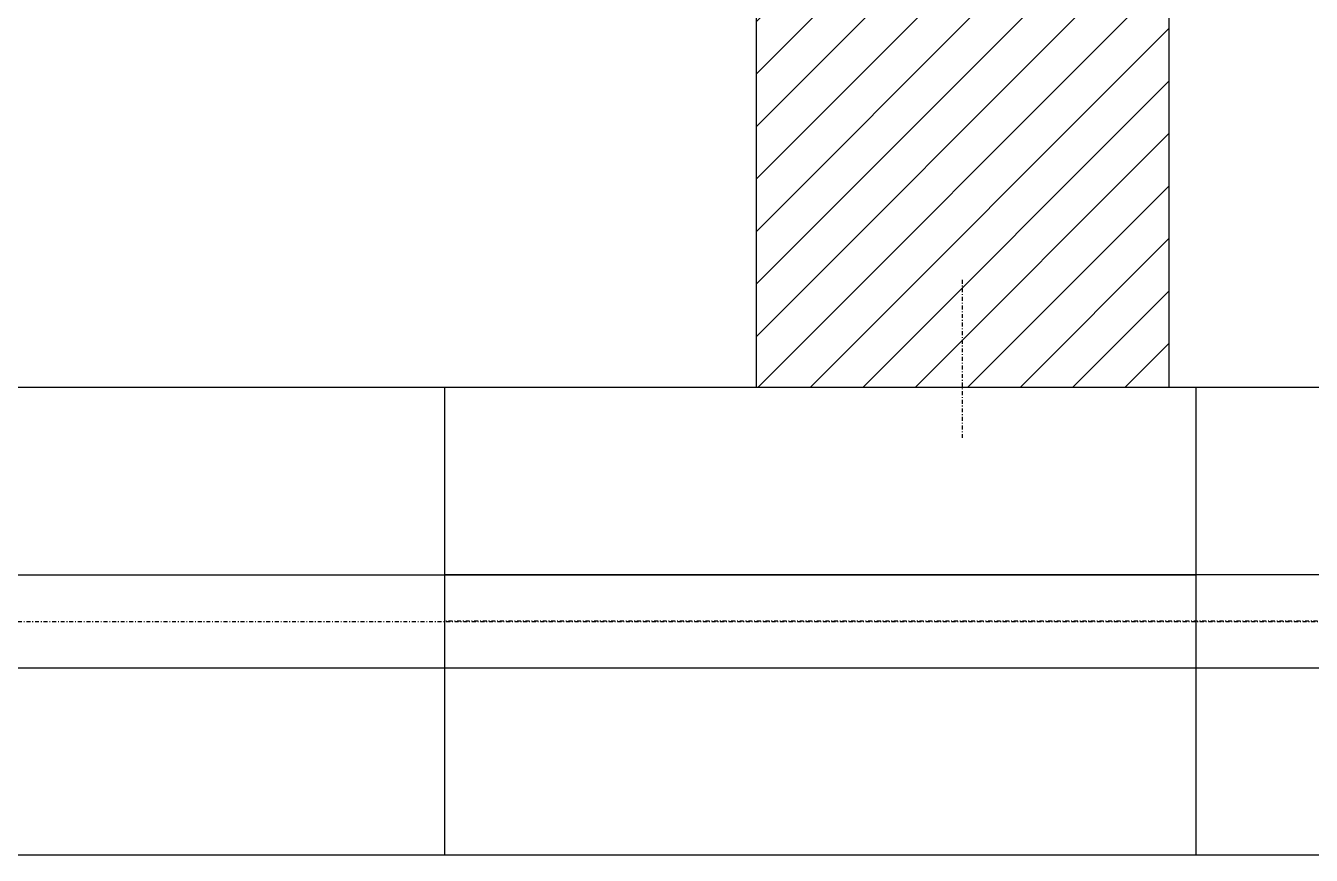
# Model space of a CAD drawing. Header units: millimetres. Extents: x -3388 to 4307, y 243 to 4457.
# Drawn here: x -14.8 to 150.3, y 995.4 to 1101.9 of the extents above; entities that cross this region are included whole.
import ezdxf

# ---------------------------------------------------------------- set-up
doc = ezdxf.new("R2010")
doc.units = ezdxf.units.MM
doc.linetypes.add('AUSGEZOGEN', pattern=[0])
doc.linetypes.add('STRICHPUNKT', pattern=[1, 0.5, -0.25, 0, -0.25])
doc.layers.add('osie', color=2, linetype='STRICHPUNKT', lineweight=25)
doc.layers.add('S2STAR', color=2, linetype='AUSGEZOGEN')

msp = doc.modelspace()

# ---------------------------------------------------------------- hatches: boundary and pattern name
at = {"layer": 'S2STAR'}
h = msp.add_hatch(dxfattribs=at)
h.set_pattern_fill('ANSI31', color=256, scale=1.5)
h.set_pattern_definition([(45, (0, 120.865), (-3.367596, 3.367596), [])])
h.paths.add_polyline_path([(79, 1055.45275), (132, 1055.45275), (132, 1117.59707), (79, 1117.59707)])

# ---------------------------------------------------------------- linework, layer by layer
for p, q in [((79, 1117.59707), (79, 1055.43211)), ((132, 1117.59707), (132, 1055.43211)), ((135.50391, 1055.43211), (-55.49609, 1055.43211)), ((230.00006, 1055.45275), (39.00006, 1055.45275)), ((39.00006, 1055.45275), (39.00006, 995.45275)), ((135.5, 995.45275), (135.5, 1055.45275)), ((-55.49609, 1031.43211), (135.50391, 1031.43211)), ((39.00006, 1031.45275), (423.99344, 1031.45275)), ((135.50391, 1019.43211), (-55.49609, 1019.43211)), ((314.38948, 1019.43802), (39.00006, 1019.45275)), ((135.50391, 995.43211), (-55.49609, 995.43211)), ((314.38948, 995.45274), (39.00006, 995.45275))]:
    msp.add_line(p, q)
at = {"layer": 'osie'}
for p, q in [((105.5, 1048.96844), (105.5, 1069.24887)), ((-45.5, 1025.44243), (263.50412, 1025.44243)), ((232.50006, 1025.45275), (39.00006, 1025.45275))]:
    msp.add_line(p, q, dxfattribs=at)

doc.saveas('drawing.dxf')
